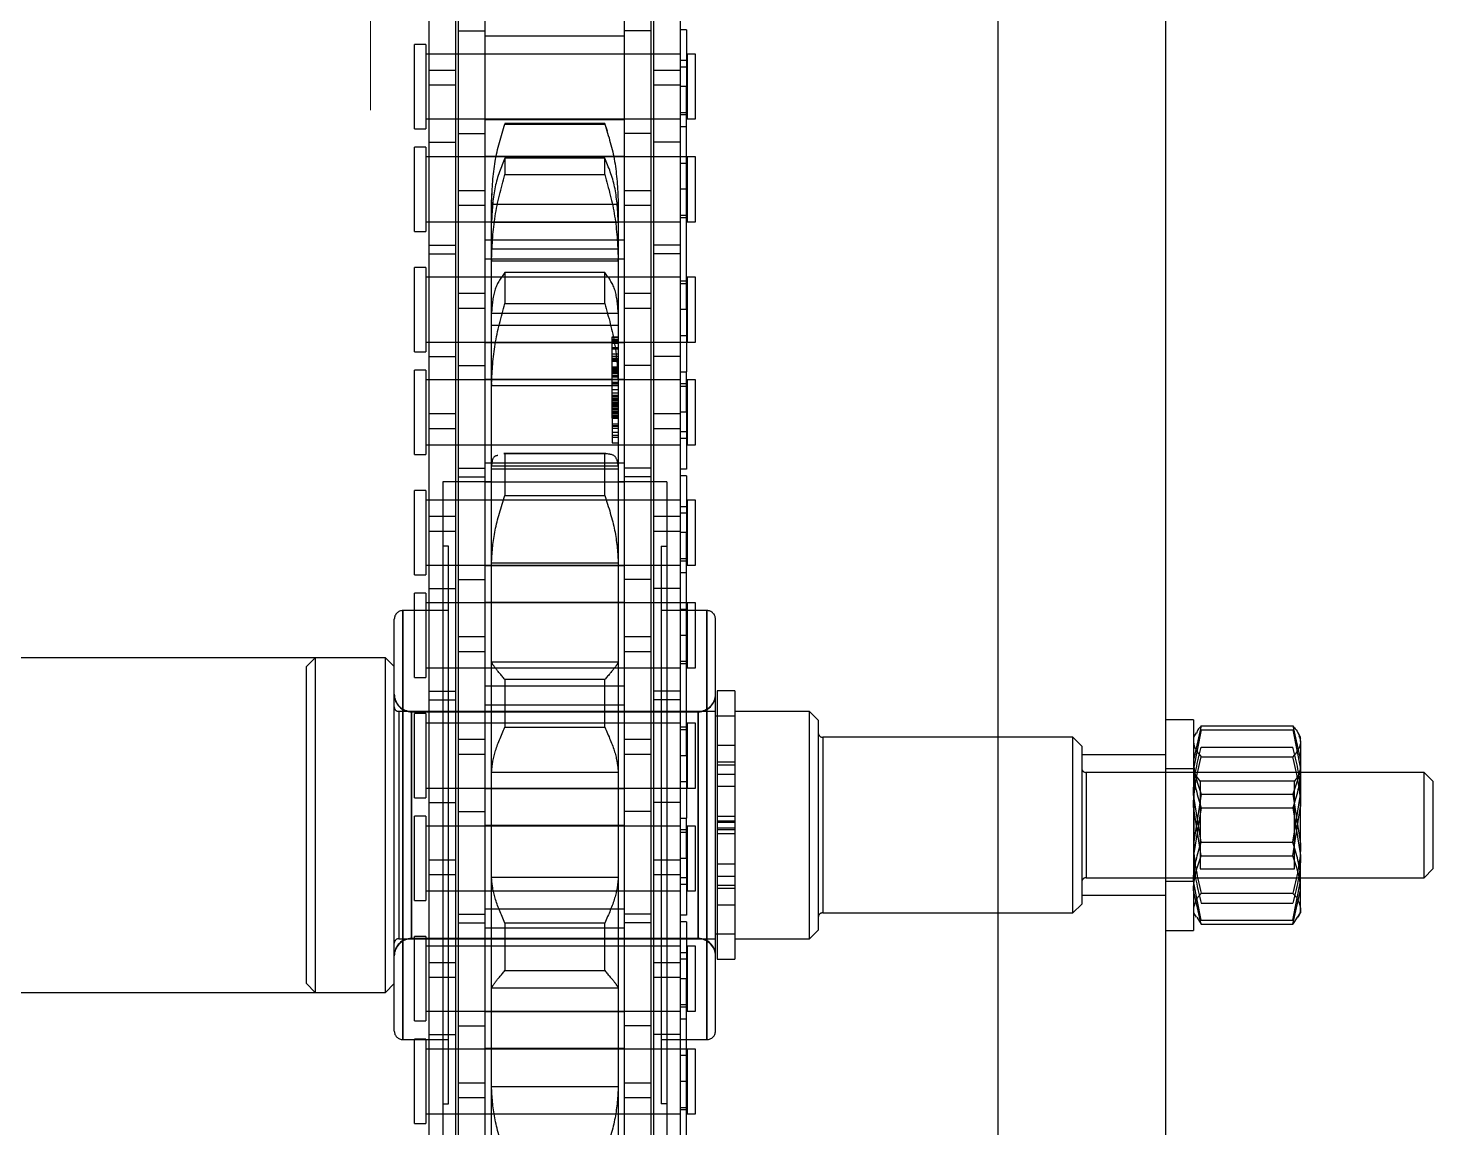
# Model space of a CAD drawing. Header units: metres. Extents: x 0 to 63075, y 0 to 44550.
# Drawn here: x 14182.1 to 14262.1, y 27414.8 to 27477.4 of the extents above; entities that cross this region are included whole.
import ezdxf

# ---------------------------------------------------------------- set-up
doc = ezdxf.new("R2010")
doc.units = ezdxf.units.M
doc.header["$LTSCALE"] = 75
for name, pattern in [('CENTER2', [28.575, 19.05, -3.175, 3.175, -3.175]), ('CENTERX2', [101.6, 63.5, -12.7, 12.7, -12.7]), ('HIDDEN2', [4.7625, 3.175, -1.5875])]:
    doc.linetypes.add(name, pattern=pattern)
for name, color, linetype in [('SC1', 7, 'CENTER2'), ('SDM', 7, 'Continuous'), ('SL4', 4, 'Continuous'), ('ST1', 7, 'HIDDEN2')]:
    doc.layers.add(name, color=color, linetype=linetype)

# ---------------------------------------------------------------- blocks, each defined once
blk = doc.blocks.new('A$Ca53c419a')
at = {"layer": 'SL4'}
for p, q in [((2339.738, 215.76), (3664.713, 215.76)), ((3664.713, 206.235), (2339.738, 206.235)), ((2996.225, 206.235), (2996.225, 204.635)), ((3008.225, 204.635), (3008.225, 206.235)), ((3007.939, 204.635), (2996.225, 204.635)), ((2996.583, 204.188), (2998.523, 204.635)), ((2996.986, 204.447), (2996.583, 204.188)), ((2996.583, 204.188), (2996.583, 198.982)), ((2997.225, 204.635), (2996.975, 204.49)), ((3000.464, 204.188), (3003.285, 204.635)), ((3000.464, 204.188), (3000.464, 198.982)), ((3006.106, 204.188), (3006.106, 198.982)), ((3007.475, 204.49), (3007.225, 204.635)), ((3007.867, 204.188), (3007.867, 198.982)), ((3008.225, 204.635), (3007.939, 204.635)), ((2996.583, 198.982), (2998.523, 198.535)), ((2996.986, 198.723), (2996.583, 198.982)), ((2996.975, 198.68), (2997.225, 198.535)), ((2997.225, 198.535), (2998.523, 198.535)), ((2998.523, 198.535), (3003.285, 198.535)), ((2999.225, 198.535), (2999.225, 191.5)), ((3000.464, 198.982), (3003.285, 198.535)), ((3006.987, 198.535), (3003.285, 198.535)), ((3005.225, 191.5), (3005.225, 198.535)), ((3006.987, 198.535), (3007.225, 198.535)), ((3007.225, 198.535), (3007.475, 198.68)), ((2999.225, 191.5), (2999.725, 191)), ((2999.225, 191.5), (3005.225, 191.5)), ((3004.725, 191), (3005.225, 191.5)), ((3004.725, 191), (2999.725, 191))]:
    blk.add_line(p, q, dxfattribs=at)
for points, knots in [([(2998.523, 204.635), (2998.569, 204.635), (2999.224, 204.628), (2999.867, 204.4), (3000.464, 204.188)], [0, 0, 0, 0, 0.070201, 1, 1, 1, 1]), ([(3003.285, 204.635), (3003.352, 204.635), (3004.304, 204.628), (3005.238, 204.4), (3006.106, 204.188)], [0, 0, 0, 0, 0.070201, 1, 1, 1, 1]), ([(3006.987, 204.635), (3006.907, 204.628), (3006.608, 204.604), (3006.318, 204.364), (3006.106, 204.188)], [0, 0, 0, 0, 0.268634, 1, 1, 1, 1]), ([(3007.867, 204.188), (3007.794, 204.261), (3007.662, 204.39), (3007.526, 204.43), (3007.466, 204.448)], [0, 0, 0, 0, 0.560905, 1, 1, 1, 1]), ([(2998.523, 198.535), (2998.569, 198.535), (2999.224, 198.542), (2999.867, 198.77), (3000.464, 198.982)], [0, 0, 0, 0, 0.070201, 1, 1, 1, 1]), ([(3003.285, 198.535), (3003.352, 198.535), (3004.304, 198.542), (3005.238, 198.77), (3006.106, 198.982)], [0, 0, 0, 0, 0.0702006, 1, 1, 1, 1]), ([(3006.987, 198.535), (3006.907, 198.542), (3006.608, 198.566), (3006.318, 198.806), (3006.106, 198.982)], [0, 0, 0, 0, 0.268634, 1, 1, 1, 1]), ([(3007.867, 198.982), (3007.793, 198.914), (3007.506, 198.652), (3007.208, 198.585), (3006.987, 198.535)], [0, 0, 0, 0, 0.257551, 1, 1, 1, 1])]:
    blk.add_open_spline(points, degree=3, knots=knots, dxfattribs=at)
at = {"layer": 'ST1'}
for p, q in [((2992.7, 281.235), (2992.7, 254.645)), ((3011.75, 254.645), (3011.75, 281.235)), ((2993.2, 255.145), (2992.7, 254.645)), ((3011.75, 254.645), (2992.7, 254.645)), ((2992.7, 254.645), (2992.7, 250.645)), ((2993.2, 255.145), (3011.25, 255.145)), ((3011.75, 254.645), (3011.25, 255.145)), ((3011.75, 250.645), (3011.75, 254.645)), ((2992.7, 250.645), (3011.75, 250.645)), ((2992.7, 250.645), (2993.2, 250.145)), ((3011.25, 250.145), (3011.75, 250.645)), ((2990.01, 249.656), (3014.44, 249.656)), ((2990.01, 249.656), (2990.01, 247.056)), ((3014.44, 249.656), (2990.01, 249.656)), ((2990.499, 250.145), (3013.951, 250.145)), ((3008.7, 249.895), (2995.75, 249.895)), ((3008.7, 249.895), (2995.75, 249.895)), ((2995.75, 249.895), (2995.75, 231.855)), ((3008.7, 231.855), (3008.7, 249.895)), ((3014.44, 247.056), (3014.44, 249.656)), ((2985.229, 249), (2990.026, 249)), ((2985.229, 249), (2985.229, 248.342)), ((2990.026, 248.342), (2990.026, 249)), ((2991.077, 249), (2995.874, 249)), ((2991.077, 249), (2991.077, 248.342)), ((2995.75, 249.168), (2995.75, 232.832)), ((3008.675, 249.168), (2995.775, 249.168)), ((2995.775, 232.832), (2995.775, 249.168)), ((2995.775, 249.168), (3008.675, 249.168)), ((2995.874, 248.342), (2995.874, 249)), ((2997.929, 249), (3002.726, 249)), ((2997.929, 249), (2997.929, 248.342)), ((3002.726, 248.342), (3002.726, 249)), ((3003.777, 249), (3008.574, 249)), ((3003.777, 249), (3003.777, 248.342)), ((3008.574, 248.342), (3008.574, 249)), ((3008.675, 249.168), (3008.675, 232.832)), ((3008.7, 232.832), (3008.7, 249.168)), ((3010.629, 249), (3015.426, 249)), ((3010.629, 249), (3010.629, 248.342)), ((3015.426, 248.342), (3015.426, 249)), ((3016.477, 249), (3021.274, 249)), ((3016.477, 249), (3016.477, 248.342)), ((3021.274, 248.342), (3021.274, 249)), ((3023.329, 249), (3028.126, 249)), ((3023.329, 249), (3023.329, 248.342)), ((3028.126, 248.342), (3028.126, 249)), ((3029.177, 249), (3033.974, 249)), ((3029.177, 249), (3029.177, 248.342)), ((3033.974, 248.342), (3033.974, 249)), ((3036.029, 249), (3040.826, 249)), ((3036.029, 249), (3036.029, 248.342)), ((3040.826, 248.342), (3040.826, 249)), ((3041.877, 249), (3046.674, 249)), ((3041.877, 249), (3041.877, 248.342)), ((3046.674, 248.342), (3046.674, 249)), ((2983.951, 248.157), (2990.301, 248.157)), ((2990.026, 248.342), (2985.229, 248.342)), ((2985.782, 248.342), (2985.782, 233.843)), ((2985.782, 248.157), (2985.782, 246.637)), ((2989.472, 233.843), (2989.472, 248.342)), ((2989.472, 246.637), (2989.472, 248.157)), ((2990.301, 248.157), (2990.301, 246.637)), ((2990.301, 248.157), (2999.396, 248.157)), ((2995.874, 248.342), (2991.077, 248.342)), ((2991.631, 248.342), (2991.631, 233.843)), ((2991.631, 248.157), (2991.631, 246.637)), ((2993.547, 246.637), (2993.547, 248.157)), ((2994.407, 248.157), (2994.407, 246.637)), ((2995.321, 233.843), (2995.321, 248.342)), ((2995.321, 246.637), (2995.321, 248.157)), ((3002.726, 248.342), (2997.929, 248.342)), ((2998.482, 248.342), (2998.482, 233.843)), ((2998.482, 248.157), (2998.482, 246.637)), ((2999.396, 248.157), (3000.255, 248.157)), ((2999.396, 246.637), (2999.396, 248.157)), ((3000.255, 248.157), (3009.35, 248.157)), ((3000.255, 248.157), (3000.255, 246.637)), ((3002.172, 233.843), (3002.172, 248.342)), ((3002.172, 246.637), (3002.172, 248.157)), ((3003.502, 248.157), (3003.502, 246.637)), ((3008.574, 248.342), (3003.777, 248.342)), ((3004.33, 248.342), (3004.33, 233.843)), ((3004.33, 248.157), (3004.33, 246.637)), ((3008.02, 233.843), (3008.02, 248.342)), ((3008.02, 246.637), (3008.02, 248.157)), ((3009.35, 248.157), (3009.35, 246.637)), ((3009.35, 248.157), (3015.7, 248.157)), ((3009.852, 248.157), (3009.852, 246.637)), ((3015.426, 248.342), (3010.629, 248.342)), ((3011.182, 248.342), (3011.182, 233.843)), ((3011.182, 248.157), (3011.182, 246.637)), ((3014.872, 233.843), (3014.872, 248.342)), ((3014.872, 246.637), (3014.872, 248.157)), ((3015.7, 248.157), (3015.7, 246.637)), ((3015.7, 248.157), (3024.795, 248.157)), ((3021.274, 248.342), (3016.477, 248.342)), ((3017.03, 248.342), (3017.03, 233.843)), ((3017.03, 248.157), (3017.03, 246.637)), ((3018.947, 246.637), (3018.947, 248.157)), ((3019.807, 248.157), (3019.807, 246.637)), ((3020.72, 233.843), (3020.72, 248.342)), ((3020.72, 246.637), (3020.72, 248.157)), ((3028.126, 248.342), (3023.329, 248.342)), ((3023.882, 248.342), (3023.882, 233.843)), ((3023.882, 248.157), (3023.882, 246.637)), ((3024.795, 248.157), (3025.655, 248.157)), ((3024.795, 246.637), (3024.795, 248.157)), ((3025.655, 248.157), (3034.75, 248.157)), ((3025.655, 248.157), (3025.655, 246.637)), ((3027.572, 233.843), (3027.572, 248.342)), ((3027.572, 246.637), (3027.572, 248.157)), ((3028.902, 248.157), (3028.902, 246.637)), ((3033.974, 248.342), (3029.177, 248.342)), ((3029.73, 248.342), (3029.73, 233.843)), ((3029.73, 248.157), (3029.73, 246.637)), ((3033.42, 233.843), (3033.42, 248.342)), ((3033.42, 246.637), (3033.42, 248.157)), ((3034.75, 248.157), (3034.75, 246.637)), ((3034.75, 248.157), (3041.1, 248.157)), ((3035.252, 248.157), (3035.252, 246.637)), ((3040.826, 248.342), (3036.029, 248.342)), ((3036.582, 248.342), (3036.582, 233.843)), ((3036.582, 248.157), (3036.582, 246.637)), ((3040.272, 233.843), (3040.272, 248.342)), ((3040.272, 246.637), (3040.272, 248.157)), ((3041.1, 248.157), (3041.1, 246.637)), ((3041.1, 248.157), (3050.195, 248.157)), ((3046.674, 248.342), (3041.877, 248.342)), ((3042.43, 248.342), (3042.43, 233.843)), ((3042.43, 248.157), (3042.43, 246.637)), ((3044.347, 246.637), (3044.347, 248.157)), ((3045.207, 248.157), (3045.207, 246.637)), ((3046.12, 233.843), (3046.12, 248.342)), ((3046.12, 246.637), (3046.12, 248.157)), ((3021.769, 247.375), (2982.681, 247.375)), ((2986.346, 247.375), (2986.346, 247.056)), ((3018.105, 247.056), (3018.105, 247.375)), ((3021.769, 244.605), (3021.769, 247.375)), ((2977.601, 246.485), (2986.696, 246.485)), ((2983.951, 246.637), (2990.301, 246.637)), ((2985.782, 246.485), (2985.782, 244.965)), ((2986.346, 247.056), (3018.105, 247.056)), ((2986.696, 246.485), (2987.556, 246.485)), ((2986.696, 244.965), (2986.696, 246.485)), ((2987.556, 246.485), (2996.651, 246.485)), ((2987.556, 246.485), (2987.556, 244.965)), ((2989.472, 244.965), (2989.472, 246.485)), ((2990.301, 246.637), (2999.396, 246.637)), ((2990.802, 246.485), (2990.802, 244.965)), ((2991.631, 246.485), (2991.631, 244.965)), ((2995.321, 244.965), (2995.321, 246.485)), ((2996.651, 246.485), (2996.651, 244.965)), ((2996.651, 246.485), (3003.001, 246.485)), ((2997.152, 246.485), (2997.152, 244.965)), ((2998.482, 246.485), (2998.482, 244.965)), ((2999.396, 246.637), (3000.255, 246.637)), ((3000.255, 246.637), (3009.35, 246.637)), ((3002.172, 244.965), (3002.172, 246.485)), ((3003.001, 246.485), (3003.001, 244.965)), ((3003.001, 246.485), (3012.096, 246.485)), ((3004.33, 246.485), (3004.33, 244.965)), ((3006.247, 244.965), (3006.247, 246.485)), ((3007.107, 246.485), (3007.107, 244.965)), ((3008.02, 244.965), (3008.02, 246.485)), ((3009.35, 246.637), (3015.7, 246.637)), ((3011.182, 246.485), (3011.182, 244.965)), ((3012.096, 246.485), (3012.955, 246.485)), ((3012.096, 244.965), (3012.096, 246.485)), ((3012.955, 246.485), (3022.05, 246.485)), ((3012.955, 246.485), (3012.955, 244.965)), ((3014.872, 244.965), (3014.872, 246.485)), ((3015.7, 246.637), (3024.795, 246.637)), ((3016.202, 246.485), (3016.202, 244.965)), ((3017.03, 246.485), (3017.03, 244.965)), ((3020.72, 244.965), (3020.72, 246.485)), ((3022.05, 246.485), (3022.05, 244.965)), ((3022.05, 246.485), (3028.4, 246.485)), ((3022.552, 246.485), (3022.552, 244.965)), ((3023.882, 246.485), (3023.882, 244.965)), ((3024.795, 246.637), (3025.655, 246.637)), ((3025.655, 246.637), (3034.75, 246.637)), ((3027.572, 244.965), (3027.572, 246.485)), ((3028.4, 246.485), (3028.4, 244.965)), ((3028.4, 246.485), (3037.495, 246.485)), ((3029.73, 246.485), (3029.73, 244.965)), ((3031.647, 244.965), (3031.647, 246.485)), ((3032.507, 246.485), (3032.507, 244.965)), ((3033.42, 244.965), (3033.42, 246.485)), ((3034.75, 246.637), (3041.1, 246.637)), ((3036.582, 246.485), (3036.582, 244.965)), ((3037.495, 246.485), (3038.355, 246.485)), ((3037.495, 244.965), (3037.495, 246.485)), ((3038.355, 246.485), (3047.45, 246.485)), ((3038.355, 246.485), (3038.355, 244.965)), ((3040.272, 244.965), (3040.272, 246.485)), ((3041.1, 246.637), (3050.195, 246.637)), ((3041.602, 246.485), (3041.602, 244.965)), ((3042.43, 246.485), (3042.43, 244.965)), ((3046.12, 244.965), (3046.12, 246.485)), ((3047.45, 246.485), (3047.45, 244.965)), ((3047.45, 246.485), (3053.8, 246.485)), ((2977.601, 244.965), (2986.696, 244.965)), ((2985.782, 244.965), (2985.782, 237.035)), ((2986.696, 244.965), (2987.556, 244.965)), ((2987.556, 244.965), (2996.651, 244.965)), ((2989.472, 237.035), (2989.472, 244.965)), ((2989.516, 244.965), (2989.516, 237.035)), ((2991.587, 237.035), (2991.587, 244.965)), ((2991.631, 244.965), (2991.631, 237.035)), ((2995.321, 237.035), (2995.321, 244.965)), ((2996.367, 244.965), (2996.367, 237.035)), ((2996.651, 244.965), (3003.001, 244.965)), ((2997.436, 237.035), (2997.436, 244.965)), ((2998.482, 244.965), (2998.482, 237.035)), ((3002.172, 237.035), (3002.172, 244.965)), ((3002.216, 244.965), (3002.216, 237.035)), ((3003.001, 244.965), (3012.096, 244.965)), ((3004.287, 237.035), (3004.287, 244.965)), ((3004.33, 244.965), (3004.33, 237.035)), ((3008.02, 237.035), (3008.02, 244.965)), ((3009.067, 244.965), (3009.067, 237.035)), ((3010.136, 237.035), (3010.136, 244.965)), ((3011.182, 244.965), (3011.182, 237.035)), ((3012.096, 244.965), (3012.955, 244.965)), ((3012.955, 244.965), (3022.05, 244.965)), ((3014.872, 237.035), (3014.872, 244.965)), ((3014.915, 244.965), (3014.915, 237.035)), ((3016.987, 237.035), (3016.987, 244.965)), ((3017.03, 244.965), (3017.03, 237.035)), ((3020.72, 237.035), (3020.72, 244.965)), ((3021.767, 244.965), (3021.767, 237.035)), ((3022.05, 244.965), (3028.4, 244.965)), ((3022.835, 237.035), (3022.835, 244.965)), ((3023.882, 244.965), (3023.882, 237.035)), ((3027.572, 237.035), (3027.572, 244.965)), ((3027.615, 244.965), (3027.615, 237.035)), ((3028.4, 244.965), (3037.495, 244.965)), ((3029.687, 237.035), (3029.687, 244.965)), ((3029.73, 244.965), (3029.73, 237.035)), ((3033.42, 237.035), (3033.42, 244.965)), ((3034.467, 244.965), (3034.467, 237.035)), ((3035.535, 237.035), (3035.535, 244.965)), ((3036.582, 244.965), (3036.582, 237.035)), ((3037.495, 244.965), (3038.355, 244.965)), ((3038.355, 244.965), (3047.45, 244.965)), ((3040.272, 237.035), (3040.272, 244.965)), ((3040.315, 244.965), (3040.315, 237.035)), ((3042.387, 237.035), (3042.387, 244.965)), ((3042.43, 244.965), (3042.43, 237.035)), ((3046.12, 237.035), (3046.12, 244.965)), ((3047.167, 244.965), (3047.167, 237.035)), ((3047.45, 244.965), (3053.8, 244.965)), ((2981.751, 244.605), (2987.233, 244.605)), ((2987.233, 244.605), (2987.321, 244.605)), ((2987.321, 237.395), (2987.321, 244.605)), ((2987.321, 244.605), (2992.943, 244.605)), ((2992.943, 237.395), (2992.943, 244.605)), ((2992.943, 244.605), (2992.949, 244.605)), ((2992.949, 244.605), (2999.183, 244.605)), ((2999.183, 244.605), (2999.233, 244.605)), ((2999.233, 237.395), (2999.233, 244.605)), ((2999.233, 244.605), (3005.217, 244.605)), ((3005.217, 237.395), (3005.217, 244.605)), ((3005.217, 244.605), (3005.267, 244.605)), ((3005.267, 244.605), (3011.501, 244.605)), ((3011.501, 244.605), (3011.507, 244.605)), ((3011.507, 237.395), (3011.507, 244.605)), ((3011.507, 244.605), (3017.129, 244.605)), ((3017.129, 237.395), (3017.129, 244.605)), ((3017.129, 244.605), (3017.217, 244.605)), ((3017.217, 244.605), (3022.699, 244.605)), ((3022.511, 244.605), (3022.511, 237.395)), ((3022.661, 237.395), (3022.661, 244.605)), ((3022.699, 244.605), (3027.244, 244.605)), ((3027.244, 237.395), (3027.244, 244.605)), ((3027.244, 244.605), (3027.36, 244.605)), ((3027.36, 244.605), (3027.244, 244.605)), ((3027.36, 244.605), (3031.428, 244.605)), ((3030.681, 244.605), (3030.681, 237.395)), ((3031.35, 237.395), (3031.35, 244.605)), ((3031.428, 244.605), (3034.342, 244.605)), ((3034.342, 237.395), (3034.342, 244.605)), ((3034.342, 244.605), (3034.47, 244.605)), ((3034.47, 244.605), (3034.342, 244.605)), ((3034.47, 244.605), (3036.635, 244.605)), ((3035.028, 244.605), (3035.028, 237.395)), ((3036.526, 237.395), (3036.526, 244.605)), ((3036.635, 244.605), (3037.565, 244.605)), ((3037.565, 237.395), (3037.565, 244.605)), ((3037.565, 244.605), (3037.692, 244.605)), ((3037.692, 244.605), (3037.565, 244.605)), ((3037.692, 244.605), (3037.832, 244.605)), ((3038.329, 244.595), (3037.832, 244.605)), ((2996.644, 243.843), (2993.943, 243.843)), ((2993.943, 243.843), (2993.943, 238.157)), ((2996.644, 238.157), (2996.644, 243.843)), ((3007.806, 243.843), (3007.806, 238.157)), ((3010.507, 243.843), (3007.806, 243.843)), ((3010.507, 238.157), (3010.507, 243.843)), ((3020.995, 243.843), (3020.995, 238.157)), ((3023.371, 243.843), (3020.995, 243.843)), ((3023.371, 243.843), (3023.356, 243.901)), ((3023.371, 238.157), (3023.371, 243.843)), ((3023.373, 238.099), (3023.373, 243.901)), ((3031.921, 243.843), (3031.921, 238.157)), ((3033.684, 243.843), (3031.921, 243.843)), ((3033.684, 238.157), (3033.684, 243.843)), ((3039.265, 243.843), (3039.265, 238.157)), ((3040.203, 243.843), (3039.265, 243.843)), ((3040.203, 238.157), (3040.203, 243.843)), ((3042.141, 243.843), (3042.141, 238.157)), ((3042.165, 243.843), (3042.141, 243.843)), ((3042.165, 238.157), (3042.165, 243.843)), ((2993.943, 238.157), (2996.644, 238.157)), ((3007.806, 238.157), (3010.507, 238.157)), ((3020.995, 238.157), (3023.371, 238.157)), ((3024.826, 237.73), (3023.986, 237.73)), ((3023.986, 237.73), (3023.986, 237.395)), ((3024.321, 237.73), (3024.321, 237.395)), ((3024.424, 237.73), (3024.424, 237.395)), ((3024.594, 237.73), (3024.594, 237.395)), ((3024.978, 237.73), (3024.826, 237.73)), ((3024.826, 237.73), (3024.826, 237.395)), ((3024.929, 237.73), (3024.929, 237.395)), ((3025.393, 237.73), (3024.978, 237.73)), ((3024.978, 237.73), (3024.978, 237.395)), ((3025.07, 237.73), (3025.07, 237.395)), ((3025.393, 237.73), (3027.822, 237.73)), ((3025.393, 237.73), (3025.393, 237.395)), ((3025.452, 237.73), (3025.452, 237.395)), ((3025.452, 237.73), (3025.452, 237.395)), ((3025.503, 237.73), (3025.503, 237.395)), ((3025.516, 237.73), (3025.516, 237.395)), ((3025.517, 237.73), (3025.517, 237.395)), ((3025.574, 237.73), (3025.574, 237.395)), ((3025.651, 237.73), (3025.651, 237.395)), ((3025.659, 237.73), (3025.659, 237.395)), ((3025.69, 237.73), (3025.69, 237.395)), ((3025.764, 237.73), (3025.764, 237.395)), ((3025.767, 237.73), (3025.767, 237.395)), ((3025.775, 237.73), (3025.775, 237.395)), ((3025.788, 237.73), (3025.788, 237.395)), ((3025.881, 237.73), (3025.881, 237.395)), ((3025.901, 237.73), (3025.901, 237.395)), ((3025.909, 237.73), (3025.909, 237.395)), ((3025.977, 237.73), (3025.977, 237.395)), ((3026.07, 237.73), (3026.07, 237.395)), ((3026.154, 237.73), (3026.154, 237.395)), ((3026.234, 237.73), (3026.234, 237.395)), ((3026.283, 237.73), (3026.283, 237.395)), ((3026.386, 237.73), (3026.386, 237.395)), ((3026.419, 237.73), (3026.419, 237.395)), ((3026.421, 237.73), (3026.421, 237.395)), ((3026.454, 237.73), (3026.454, 237.395)), ((3026.493, 237.73), (3026.493, 237.395)), ((3026.527, 237.73), (3026.527, 237.395)), ((3026.531, 237.73), (3026.531, 237.395)), ((3026.556, 237.73), (3026.556, 237.395)), ((3026.56, 237.73), (3026.56, 237.395)), ((3026.648, 237.73), (3026.648, 237.395)), ((3026.662, 237.73), (3026.662, 237.395)), ((3026.678, 237.73), (3026.678, 237.395)), ((3026.697, 237.73), (3026.697, 237.395)), ((3026.705, 237.73), (3026.705, 237.395)), ((3026.839, 237.73), (3026.839, 237.395)), ((3026.998, 237.395), (3026.998, 237.73)), ((3027.333, 237.395), (3027.333, 237.73)), ((3027.381, 237.73), (3027.381, 237.395)), ((3027.442, 237.73), (3027.442, 237.395)), ((3027.742, 237.73), (3027.742, 237.395)), ((3027.783, 237.73), (3027.783, 237.395)), ((3027.804, 237.73), (3027.804, 237.395)), ((3027.822, 237.73), (3028.212, 237.73)), ((3027.822, 237.73), (3027.822, 237.395)), ((3027.932, 237.73), (3027.932, 237.395)), ((3027.978, 237.73), (3027.978, 237.395)), ((3028.058, 237.73), (3028.058, 237.395)), ((3028.112, 237.73), (3028.112, 237.395)), ((3028.167, 237.73), (3028.167, 237.395)), ((3028.184, 237.73), (3028.184, 237.395)), ((3028.205, 237.73), (3028.205, 237.395)), ((3028.212, 237.73), (3028.212, 237.395)), ((3028.212, 237.73), (3029.06, 237.73)), ((3028.285, 237.73), (3028.285, 237.395)), ((3028.308, 237.73), (3028.308, 237.395)), ((3028.643, 237.73), (3028.643, 237.395)), ((3028.67, 237.73), (3028.67, 237.395)), ((3028.716, 237.73), (3028.716, 237.395)), ((3028.754, 237.73), (3028.754, 237.395)), ((3028.802, 237.73), (3028.802, 237.395)), ((3028.923, 237.73), (3028.923, 237.395)), ((3029.06, 237.73), (3029.06, 237.395)), ((3029.06, 237.73), (3029.342, 237.73)), ((3029.342, 237.73), (3029.342, 237.395)), ((3029.342, 237.73), (3029.426, 237.73)), ((3029.426, 237.73), (3029.426, 237.395)), ((3029.426, 237.73), (3029.751, 237.73)), ((3029.66, 237.73), (3029.66, 237.395)), ((3029.751, 237.73), (3029.751, 237.395)), ((3029.751, 237.73), (3029.787, 237.73)), ((3029.787, 237.73), (3029.787, 237.395)), ((3029.787, 237.73), (3029.994, 237.73)), ((3029.829, 237.73), (3029.829, 237.395)), ((3029.867, 237.73), (3029.867, 237.395)), ((3029.984, 237.73), (3029.984, 237.395)), ((3029.994, 237.73), (3029.994, 237.395)), ((3029.994, 237.73), (3030.029, 237.73)), ((3030.014, 237.73), (3030.014, 237.395)), ((3030.029, 237.73), (3030.029, 237.395)), ((3031.921, 238.157), (3033.684, 238.157)), ((3039.265, 238.157), (3040.203, 238.157)), ((3041.739, 238.011), (3042.165, 238.157)), ((3042.141, 238.157), (3042.165, 238.157)), ((2977.601, 237.035), (2986.696, 237.035)), ((2987.233, 237.395), (2981.751, 237.395)), ((2985.782, 237.035), (2985.782, 235.515)), ((2986.696, 237.035), (2987.556, 237.035)), ((2986.696, 235.515), (2986.696, 237.035)), ((2987.321, 237.395), (2987.233, 237.395)), ((2992.943, 237.395), (2987.321, 237.395)), ((2987.556, 237.035), (2996.651, 237.035)), ((2987.556, 237.035), (2987.556, 235.515)), ((2989.472, 235.515), (2989.472, 237.035)), ((2990.802, 235.515), (2990.802, 237.035)), ((2991.631, 237.035), (2991.631, 235.515)), ((2992.949, 237.395), (2992.943, 237.395)), ((2999.183, 237.395), (2992.949, 237.395)), ((2995.321, 235.515), (2995.321, 237.035)), ((2996.651, 235.515), (2996.651, 237.035)), ((2996.651, 237.035), (3003.001, 237.035)), ((2997.152, 235.515), (2997.152, 237.035)), ((2998.482, 237.035), (2998.482, 235.515)), ((2999.233, 237.395), (2999.183, 237.395)), ((3005.217, 237.395), (2999.233, 237.395)), ((3002.172, 235.515), (3002.172, 237.035)), ((3003.001, 235.515), (3003.001, 237.035)), ((3003.001, 237.035), (3012.096, 237.035)), ((3004.33, 237.035), (3004.33, 235.515)), ((3005.267, 237.395), (3005.217, 237.395)), ((3011.501, 237.395), (3005.267, 237.395)), ((3006.247, 235.515), (3006.247, 237.035)), ((3007.107, 237.035), (3007.107, 235.515)), ((3008.02, 235.515), (3008.02, 237.035)), ((3011.182, 237.035), (3011.182, 235.515)), ((3011.507, 237.395), (3011.501, 237.395)), ((3017.129, 237.395), (3011.507, 237.395)), ((3012.096, 237.035), (3012.955, 237.035)), ((3012.096, 235.515), (3012.096, 237.035)), ((3012.955, 237.035), (3022.05, 237.035)), ((3012.955, 237.035), (3012.955, 235.515)), ((3014.872, 235.515), (3014.872, 237.035)), ((3016.202, 235.515), (3016.202, 237.035)), ((3017.03, 237.035), (3017.03, 235.515)), ((3017.217, 237.395), (3017.129, 237.395)), ((3022.699, 237.395), (3017.217, 237.395)), ((3020.72, 235.515), (3020.72, 237.035)), ((3021.769, 234.625), (3021.769, 237.395)), ((3022.05, 235.515), (3022.05, 237.035)), ((3022.05, 237.035), (3028.4, 237.035)), ((3022.552, 235.515), (3022.552, 237.035)), ((3027.244, 237.395), (3022.699, 237.395)), ((3023.882, 237.035), (3023.882, 235.515)), ((3027.36, 237.395), (3027.244, 237.395)), ((3031.428, 237.395), (3027.36, 237.395)), ((3027.572, 235.515), (3027.572, 237.035)), ((3028.4, 235.515), (3028.4, 237.035)), ((3028.4, 237.035), (3037.495, 237.035)), ((3029.73, 237.035), (3029.73, 235.515)), ((3034.342, 237.395), (3031.428, 237.395)), ((3031.647, 235.515), (3031.647, 237.035)), ((3032.507, 237.035), (3032.507, 235.515)), ((3033.42, 235.515), (3033.42, 237.035)), ((3034.47, 237.395), (3034.342, 237.395)), ((3034.342, 237.395), (3034.47, 237.395)), ((3036.635, 237.395), (3034.47, 237.395)), ((3036.582, 237.035), (3036.582, 235.515)), ((3037.565, 237.395), (3036.635, 237.395)), ((3037.495, 237.035), (3038.355, 237.035)), ((3037.495, 235.515), (3037.495, 237.035)), ((3037.692, 237.395), (3037.565, 237.395)), ((3037.565, 237.395), (3037.692, 237.395)), ((3037.832, 237.395), (3037.692, 237.395)), ((3038.355, 237.035), (3047.45, 237.035)), ((3038.355, 237.035), (3038.355, 235.515)), ((3040.272, 235.515), (3040.272, 237.035)), ((3041.602, 235.515), (3041.602, 237.035)), ((3042.43, 237.035), (3042.43, 235.515)), ((3046.12, 235.515), (3046.12, 237.035)), ((3047.45, 235.515), (3047.45, 237.035)), ((3047.45, 237.035), (3053.8, 237.035)), ((2977.601, 235.515), (2986.696, 235.515)), ((2983.951, 235.363), (2990.301, 235.363)), ((2985.782, 235.363), (2985.782, 233.843)), ((2986.696, 235.515), (2987.556, 235.515)), ((2987.556, 235.515), (2996.651, 235.515)), ((2989.472, 233.511), (2989.472, 235.363)), ((2990.301, 233.843), (2990.301, 235.363)), ((2990.301, 235.363), (2999.396, 235.363)), ((2991.631, 235.363), (2991.631, 233.843)), ((2993.547, 233.843), (2993.547, 235.363)), ((2994.407, 235.363), (2994.407, 233.843)), ((2995.321, 233.843), (2995.321, 235.363)), ((2996.651, 235.515), (3003.001, 235.515)), ((2998.482, 235.363), (2998.482, 233.843)), ((2999.396, 235.363), (3000.255, 235.363)), ((2999.396, 233.843), (2999.396, 235.363)), ((3000.255, 235.363), (3009.35, 235.363)), ((3000.255, 235.363), (3000.255, 233.843)), ((3002.172, 233.843), (3002.172, 235.363)), ((3003.001, 235.515), (3012.096, 235.515)), ((3003.502, 233.843), (3003.502, 235.363)), ((3004.33, 235.363), (3004.33, 233.511)), ((3008.02, 233.843), (3008.02, 235.363)), ((3009.35, 233.843), (3009.35, 235.363)), ((3009.35, 235.363), (3015.7, 235.363)), ((3009.852, 233.843), (3009.852, 235.363)), ((3011.182, 235.363), (3011.182, 233.843)), ((3012.096, 235.515), (3012.955, 235.515)), ((3012.955, 235.515), (3022.05, 235.515)), ((3014.872, 233.511), (3014.872, 235.363)), ((3015.7, 233.843), (3015.7, 235.363)), ((3015.7, 235.363), (3024.795, 235.363)), ((3017.03, 235.363), (3017.03, 233.843)), ((3018.947, 233.843), (3018.947, 235.363)), ((3019.807, 235.363), (3019.807, 233.843)), ((3020.72, 233.843), (3020.72, 235.363)), ((3022.05, 235.515), (3028.4, 235.515)), ((3023.882, 235.363), (3023.882, 233.843)), ((3024.795, 235.363), (3025.655, 235.363)), ((3024.795, 233.843), (3024.795, 235.363)), ((3025.655, 235.363), (3034.75, 235.363)), ((3025.655, 235.363), (3025.655, 233.843)), ((3027.572, 233.843), (3027.572, 235.363)), ((3028.4, 235.515), (3037.495, 235.515)), ((3028.902, 233.843), (3028.902, 235.363)), ((3029.73, 235.363), (3029.73, 233.511)), ((3033.42, 233.843), (3033.42, 235.363)), ((3034.75, 233.843), (3034.75, 235.363)), ((3034.75, 235.363), (3041.1, 235.363)), ((3035.252, 233.843), (3035.252, 235.363)), ((3036.582, 235.363), (3036.582, 233.843)), ((3037.495, 235.515), (3038.355, 235.515)), ((3038.355, 235.515), (3047.45, 235.515)), ((3040.272, 233.511), (3040.272, 235.363)), ((3041.1, 233.843), (3041.1, 235.363)), ((3041.1, 235.363), (3050.195, 235.363)), ((3042.43, 235.363), (3042.43, 233.843)), ((3044.347, 233.843), (3044.347, 235.363)), ((3045.207, 235.363), (3045.207, 233.843)), ((3046.12, 233.843), (3046.12, 235.363)), ((3047.45, 235.515), (3053.8, 235.515)), ((3021.769, 234.625), (2982.681, 234.625)), ((2986.346, 234.625), (2986.346, 234.944)), ((3018.105, 234.944), (2986.346, 234.944)), ((2990.01, 234.944), (2990.01, 232.344)), ((3014.44, 232.344), (3014.44, 234.944)), ((3018.105, 234.944), (3018.105, 234.625)), ((2983.951, 233.843), (2990.301, 233.843)), ((2986.008, 233.511), (2986.008, 233.843)), ((2986.151, 233.843), (2986.151, 233.474)), ((2987.627, 233.511), (2987.627, 233.843)), ((2989.103, 233.474), (2989.103, 233.843)), ((2990.301, 233.843), (2999.396, 233.843)), ((2991.179, 233.511), (2991.179, 233.843)), ((2991.857, 233.511), (2991.857, 233.843)), ((2992, 233.843), (2992, 233.474)), ((2993.476, 233.511), (2993.476, 233.843)), ((2994.583, 233.511), (2994.583, 233.843)), ((2994.952, 233.474), (2994.952, 233.843)), ((2996.706, 233.511), (2996.706, 233.843)), ((2997.097, 233.511), (2997.097, 233.843)), ((2998.851, 233.843), (2998.851, 233.474)), ((2999.22, 233.511), (2999.22, 233.843)), ((2999.396, 233.843), (3000.255, 233.843)), ((3000.255, 233.843), (3009.35, 233.843)), ((3000.327, 233.511), (3000.327, 233.843)), ((3001.803, 233.474), (3001.803, 233.843)), ((3001.946, 233.511), (3001.946, 233.843)), ((3002.623, 233.843), (3002.623, 233.511)), ((3004.699, 233.843), (3004.699, 233.474)), ((3006.175, 233.511), (3006.175, 233.843)), ((3007.651, 233.474), (3007.651, 233.843)), ((3007.795, 233.511), (3007.795, 233.843)), ((3009.35, 233.843), (3015.7, 233.843)), ((3011.408, 233.511), (3011.408, 233.843)), ((3011.551, 233.843), (3011.551, 233.474)), ((3013.027, 233.511), (3013.027, 233.843)), ((3014.503, 233.474), (3014.503, 233.843)), ((3015.7, 233.843), (3024.795, 233.843)), ((3016.579, 233.511), (3016.579, 233.843)), ((3017.256, 233.511), (3017.256, 233.843)), ((3017.399, 233.843), (3017.399, 233.474)), ((3018.875, 233.511), (3018.875, 233.843)), ((3019.982, 233.511), (3019.982, 233.843)), ((3020.351, 233.474), (3020.351, 233.843)), ((3022.106, 233.511), (3022.106, 233.843)), ((3022.497, 233.511), (3022.497, 233.843)), ((3024.251, 233.843), (3024.251, 233.474)), ((3024.62, 233.511), (3024.62, 233.843)), ((3024.795, 233.843), (3025.655, 233.843)), ((3025.655, 233.843), (3034.75, 233.843)), ((3025.727, 233.511), (3025.727, 233.843)), ((3027.203, 233.474), (3027.203, 233.843)), ((3027.346, 233.511), (3027.346, 233.843)), ((3028.023, 233.843), (3028.023, 233.511)), ((3030.099, 233.843), (3030.099, 233.474)), ((3031.575, 233.511), (3031.575, 233.843)), ((3033.051, 233.474), (3033.051, 233.843)), ((3033.194, 233.511), (3033.194, 233.843)), ((3034.75, 233.843), (3041.1, 233.843)), ((3036.808, 233.511), (3036.808, 233.843)), ((3036.951, 233.843), (3036.951, 233.474)), ((3038.427, 233.511), (3038.427, 233.843)), ((3039.903, 233.474), (3039.903, 233.843)), ((3041.1, 233.843), (3050.195, 233.843)), ((3041.979, 233.511), (3041.979, 233.843)), ((3042.656, 233.511), (3042.656, 233.843)), ((3042.799, 233.843), (3042.799, 233.474)), ((3044.275, 233.511), (3044.275, 233.843)), ((3045.382, 233.511), (3045.382, 233.843)), ((3045.751, 233.474), (3045.751, 233.843)), ((3047.506, 233.511), (3047.506, 233.843)), ((2980.776, 233.511), (2993.476, 233.511)), ((2989.472, 233.474), (2985.782, 233.474)), ((2985.782, 233.474), (2985.782, 233)), ((2985.782, 233), (2989.472, 233)), ((2989.472, 233), (2989.472, 233.474)), ((2995.321, 233.474), (2991.631, 233.474)), ((2991.631, 233.474), (2991.631, 233)), ((2991.631, 233), (2995.321, 233)), ((2996.706, 233.511), (2993.476, 233.511)), ((2995.321, 233), (2995.321, 233.474)), ((3008.675, 232.832), (2995.775, 232.832)), ((2995.775, 232.832), (3008.675, 232.832)), ((3000.327, 233.511), (2997.097, 233.511)), ((3002.172, 233.474), (2998.482, 233.474)), ((2998.482, 233.474), (2998.482, 233)), ((2998.482, 233), (3002.172, 233)), ((3000.327, 233.511), (3002.623, 233.511)), ((3002.172, 233), (3002.172, 233.474)), ((3006.175, 233.511), (3002.623, 233.511)), ((3008.02, 233.474), (3004.33, 233.474)), ((3004.33, 233.474), (3004.33, 233)), ((3004.33, 233), (3008.02, 233)), ((3006.175, 233.511), (3018.875, 233.511)), ((3008.02, 233), (3008.02, 233.474)), ((3014.872, 233.474), (3011.182, 233.474)), ((3011.182, 233.474), (3011.182, 233)), ((3011.182, 233), (3014.872, 233)), ((3014.872, 233), (3014.872, 233.474)), ((3020.72, 233.474), (3017.03, 233.474)), ((3017.03, 233.474), (3017.03, 233)), ((3017.03, 233), (3020.72, 233)), ((3022.106, 233.511), (3018.875, 233.511)), ((3020.72, 233), (3020.72, 233.474)), ((3025.727, 233.511), (3022.497, 233.511)), ((3027.572, 233.474), (3023.882, 233.474)), ((3023.882, 233.474), (3023.882, 233)), ((3023.882, 233), (3027.572, 233)), ((3025.727, 233.511), (3028.023, 233.511)), ((3027.572, 233), (3027.572, 233.474)), ((3031.575, 233.511), (3028.023, 233.511)), ((3033.42, 233.474), (3029.73, 233.474)), ((3029.73, 233.474), (3029.73, 233)), ((3029.73, 233), (3033.42, 233)), ((3031.575, 233.511), (3044.275, 233.511)), ((3033.42, 233), (3033.42, 233.474)), ((3040.272, 233.474), (3036.582, 233.474)), ((3036.582, 233.474), (3036.582, 233)), ((3036.582, 233), (3040.272, 233)), ((3040.272, 233), (3040.272, 233.474)), ((3046.12, 233.474), (3042.43, 233.474)), ((3042.43, 233.474), (3042.43, 233)), ((3042.43, 233), (3046.12, 233)), ((3047.506, 233.511), (3044.275, 233.511)), ((3046.12, 233), (3046.12, 233.474)), ((2990.01, 232.344), (3014.44, 232.344)), ((3014.44, 232.344), (2990.01, 232.344)), ((2990.499, 231.855), (3013.951, 231.855)), ((3009.868, 231.755), (2994.582, 231.755)), ((2994.582, 231.755), (2994.582, 230.755)), ((2996.025, 231.855), (2996.025, 230.755)), ((2996.025, 231.755), (2996.025, 230.755)), ((2997.678, 231.755), (2997.678, 230.755)), ((2998.629, 231.755), (2998.629, 230.755)), ((2998.804, 231.755), (2998.804, 230.755)), ((2999.321, 231.755), (2999.321, 230.755)), ((3000.025, 231.755), (3000.025, 230.755)), ((3001.725, 230.755), (3001.725, 231.755)), ((3001.975, 231.755), (3001.975, 230.755)), ((3002.064, 231.755), (3002.064, 230.755)), ((3002.386, 231.755), (3002.386, 230.755)), ((3002.475, 231.755), (3002.475, 230.755)), ((3002.725, 231.755), (3002.725, 230.755)), ((3004.425, 230.755), (3004.425, 231.755)), ((3005.129, 231.755), (3005.129, 230.755)), ((3005.646, 231.755), (3005.646, 230.755)), ((3005.821, 231.755), (3005.821, 230.755)), ((3006.772, 231.755), (3006.772, 230.755)), ((3008.425, 230.755), (3008.425, 231.855)), ((3008.425, 230.755), (3008.425, 231.755)), ((3009.868, 230.755), (3009.868, 231.755)), ((3009.868, 230.755), (2994.582, 230.755)), ((2995.75, 230.755), (2995.75, 226.5)), ((3008.7, 226.5), (3008.7, 230.755)), ((2995.75, 226.5), (3008.7, 226.5)), ((2995.75, 226.5), (2996.25, 226)), ((3008.2, 226), (3008.7, 226.5)), ((3008.2, 226), (2996.25, 226)), ((2997.225, 225.75), (2997.225, 211.5)), ((3007.225, 225.75), (2997.272, 225.75)), ((3007.225, 225.75), (2997.272, 225.75)), ((3007.225, 211.5), (3007.225, 225.75)), ((2339.738, 215.76), (3664.713, 215.76)), ((2997.225, 211.5), (3007.225, 211.5)), ((2997.225, 211.5), (2997.725, 211)), ((3006.725, 211), (3007.225, 211.5)), ((3664.713, 210.998), (2339.738, 210.998)), ((3006.725, 211), (2997.725, 211)), ((2998.225, 210.998), (2998.225, 206.235)), ((3005.225, 210.75), (2999.225, 210.75)), ((3005.225, 210.75), (2999.225, 210.75)), ((2999.225, 210.75), (2999.225, 198.535)), ((3005.225, 198.535), (3005.225, 210.75)), ((3006.225, 206.235), (3006.225, 210.998)), ((2999.025, 206.235), (2999.025, 204.635)), ((3005.425, 204.635), (3005.425, 206.235)), ((2996.81, 204.188), (2999.031, 204.635)), ((2996.81, 204.188), (2996.81, 198.982)), ((2997.783, 204.188), (2997.783, 198.982)), ((2998.344, 204.188), (2998.344, 198.982)), ((2999.225, 204.635), (2999.225, 204.61)), ((3005.225, 204.61), (2999.225, 204.61)), ((3004.725, 204.259), (2999.725, 204.259)), ((2999.725, 204.259), (2999.725, 198.885)), ((3003.198, 204.188), (3000.49, 204.635)), ((3003.986, 204.188), (3001.165, 204.635)), ((3001.252, 204.188), (3003.96, 204.635)), ((3001.252, 204.188), (3001.252, 198.982)), ((3003.198, 204.188), (3003.198, 198.982)), ((3003.986, 204.188), (3003.986, 198.982)), ((3004.725, 204.259), (3005.225, 204.61)), ((3004.725, 198.885), (3004.725, 204.259)), ((3005.225, 204.61), (3005.225, 204.635)), ((3007.64, 204.188), (3005.419, 204.635)), ((3007.867, 204.188), (3005.927, 204.635)), ((3006.667, 204.188), (3006.667, 198.982)), ((3007.64, 204.188), (3007.64, 198.982)), ((2996.81, 198.982), (2999.031, 198.535)), ((2997.297, 198.535), (2997.164, 198.57)), ((2997.297, 198.535), (2997.225, 198.535)), ((2999.725, 198.885), (3004.606, 198.885)), ((3003.198, 198.982), (3000.49, 198.535)), ((3003.986, 198.982), (3001.165, 198.535)), ((3001.252, 198.982), (3003.96, 198.535)), ((3004.606, 198.885), (3004.725, 198.885)), ((3005.225, 198.535), (3004.725, 198.885)), ((3007.64, 198.982), (3005.419, 198.535)), ((3007.867, 198.982), (3005.927, 198.535)), ((3007.294, 198.634), (3007.153, 198.535))]:
    blk.add_line(p, q, dxfattribs=at)
for centre, radius, start, end in [((2990.499, 249.656), 0.489, 90, 180), ((2994.773, 249.168), 0.977, 0, 90), ((2994.799, 249.17), 0.975, 359.89099, 89.89057), ((2995.5, 249.895), 0.25, 0, 90), ((3009.651, 249.17), 0.975, 90.10943, 180.10901), ((3008.95, 249.895), 0.25, 90, 180), ((3009.677, 249.168), 0.977, 90, 180), ((3013.951, 249.656), 0.489, 0, 90), ((2994.773, 232.832), 0.977, 270, 0), ((2994.799, 232.83), 0.975, 270.10943, 0.10901), ((3009.651, 232.83), 0.975, 179.89099, 269.89057), ((3009.677, 232.832), 0.977, 180, 270), ((2990.499, 232.344), 0.489, 180, 270), ((3013.951, 232.344), 0.489, 270, 0), ((2996.975, 225.75), 0.25, 0, 90), ((3007.475, 225.75), 0.25, 90, 180), ((2998.975, 210.75), 0.25, 0, 90), ((3005.475, 210.75), 0.25, 90, 180)]:
    blk.add_arc(centre, radius, start, end, dxfattribs=at)
for points, knots in [([(2983.455, 243.843), (2984.132, 244.059), (2985.485, 244.492), (2986.65, 244.567), (2987.233, 244.605)], [0, 0, 0, 0, 0.500514, 1, 1, 1, 1]), ([(2992.949, 244.605), (2993.026, 244.567), (2993.179, 244.492), (2993.688, 244.06), (2993.943, 243.843)], [0, 0, 0, 0, 0.499098, 1, 1, 1, 1]), ([(2996.644, 243.843), (2997.14, 244.059), (2998.131, 244.492), (2998.832, 244.567), (2999.183, 244.605)], [0, 0, 0, 0, 0.500261, 1, 1, 1, 1]), ([(3005.267, 244.605), (3005.617, 244.567), (3006.319, 244.492), (3007.31, 244.06), (3007.806, 243.843)], [0, 0, 0, 0, 0.499419, 1, 1, 1, 1]), ([(3010.507, 243.843), (3010.762, 244.059), (3011.271, 244.492), (3011.424, 244.567), (3011.501, 244.605)], [0, 0, 0, 0, 0.500133, 1, 1, 1, 1]), ([(3017.217, 244.605), (3017.8, 244.567), (3018.965, 244.492), (3020.318, 244.059), (3020.995, 243.843)], [0, 0, 0, 0, 0.499479, 1, 1, 1, 1]), ([(3023.268, 244.24), (3023.258, 244.298), (3023.213, 244.556), (3022.923, 244.584), (3022.699, 244.605)], [0, 0, 0, 0, 0.226088, 1, 1, 1, 1]), ([(3027.36, 244.605), (3028.103, 244.567), (3029.593, 244.492), (3031.144, 244.059), (3031.921, 243.843)], [0, 0, 0, 0, 0.499464, 1, 1, 1, 1]), ([(3033.684, 243.843), (3033.398, 244.059), (3032.825, 244.492), (3031.894, 244.567), (3031.428, 244.605)], [0, 0, 0, 0, 0.500513, 1, 1, 1, 1]), ([(3034.47, 244.605), (3035.285, 244.567), (3036.918, 244.492), (3038.482, 244.06), (3039.265, 243.843)], [0, 0, 0, 0, 0.499124, 1, 1, 1, 1]), ([(3040.203, 243.843), (3039.681, 244.059), (3038.639, 244.492), (3037.302, 244.567), (3036.635, 244.605)], [0, 0, 0, 0, 0.500534, 1, 1, 1, 1]), ([(3037.692, 244.605), (3038.48, 244.567), (3040.06, 244.492), (3041.447, 244.06), (3042.141, 243.843)], [0, 0, 0, 0, 0.499098, 1, 1, 1, 1]), ([(2987.233, 237.395), (2986.65, 237.433), (2985.485, 237.508), (2984.132, 237.941), (2983.455, 238.157)], [0, 0, 0, 0, 0.499479, 1, 1, 1, 1]), ([(2993.943, 238.157), (2993.688, 237.941), (2993.179, 237.508), (2993.026, 237.433), (2992.949, 237.395)], [0, 0, 0, 0, 0.500133, 1, 1, 1, 1]), ([(2999.183, 237.395), (2998.833, 237.433), (2998.131, 237.508), (2997.14, 237.94), (2996.644, 238.157)], [0, 0, 0, 0, 0.499419, 1, 1, 1, 1]), ([(3007.806, 238.157), (3007.31, 237.941), (3006.319, 237.508), (3005.618, 237.433), (3005.267, 237.395)], [0, 0, 0, 0, 0.500261, 1, 1, 1, 1]), ([(3011.501, 237.395), (3011.424, 237.433), (3011.271, 237.508), (3010.762, 237.94), (3010.507, 238.157)], [0, 0, 0, 0, 0.499098, 1, 1, 1, 1]), ([(3020.995, 238.157), (3020.318, 237.941), (3018.965, 237.508), (3017.8, 237.433), (3017.217, 237.395)], [0, 0, 0, 0, 0.500514, 1, 1, 1, 1]), ([(3022.699, 237.395), (3022.906, 237.433), (3023.32, 237.508), (3023.354, 237.94), (3023.371, 238.157)], [0, 0, 0, 0, 0.499427, 1, 1, 1, 1]), ([(3031.921, 238.157), (3031.144, 237.941), (3029.593, 237.508), (3028.103, 237.433), (3027.36, 237.395)], [0, 0, 0, 0, 0.500529, 1, 1, 1, 1]), ([(3031.428, 237.395), (3031.894, 237.433), (3032.825, 237.508), (3033.398, 237.941), (3033.684, 238.157)], [0, 0, 0, 0, 0.49948, 1, 1, 1, 1]), ([(3039.265, 238.157), (3038.483, 237.941), (3036.919, 237.508), (3035.286, 237.433), (3034.47, 237.395)], [0, 0, 0, 0, 0.500152, 1, 1, 1, 1]), ([(3036.635, 237.395), (3037.302, 237.433), (3038.639, 237.508), (3039.681, 237.941), (3040.203, 238.157)], [0, 0, 0, 0, 0.499459, 1, 1, 1, 1]), ([(3042.141, 238.157), (3041.448, 237.941), (3040.061, 237.508), (3038.481, 237.433), (3037.692, 237.395)], [0, 0, 0, 0, 0.500133, 1, 1, 1, 1]), ([(2998.344, 204.188), (2998.27, 204.256), (2997.983, 204.518), (2997.685, 204.585), (2997.463, 204.635)], [0, 0, 0, 0, 0.257551, 1, 1, 1, 1]), ([(3000.49, 204.635), (3000.426, 204.635), (2999.512, 204.628), (2998.616, 204.4), (2997.783, 204.188)], [0, 0, 0, 0, 0.070201, 1, 1, 1, 1]), ([(3001.165, 204.635), (3001.098, 204.635), (3000.146, 204.628), (2999.212, 204.4), (2998.344, 204.188)], [0, 0, 0, 0, 0.070201, 1, 1, 1, 1]), ([(2999.031, 204.635), (2999.084, 204.635), (2999.834, 204.628), (3000.569, 204.4), (3001.252, 204.188)], [0, 0, 0, 0, 0.070201, 1, 1, 1, 1]), ([(3005.419, 204.635), (3005.366, 204.635), (3004.616, 204.628), (3003.881, 204.4), (3003.198, 204.188)], [0, 0, 0, 0, 0.070201, 1, 1, 1, 1]), ([(3003.96, 204.635), (3004.024, 204.635), (3004.938, 204.628), (3005.834, 204.4), (3006.667, 204.188)], [0, 0, 0, 0, 0.070201, 1, 1, 1, 1]), ([(3005.927, 204.635), (3005.881, 204.635), (3005.226, 204.628), (3004.583, 204.4), (3003.986, 204.188)], [0, 0, 0, 0, 0.070201, 1, 1, 1, 1]), ([(2997.463, 198.535), (2997.383, 198.537), (2997.222, 198.542), (2997.065, 198.662), (2996.986, 198.723)], [0, 0, 0, 0, 0.49753, 1, 1, 1, 1]), ([(2998.344, 198.982), (2998.27, 198.914), (2997.983, 198.652), (2997.685, 198.585), (2997.463, 198.535)], [0, 0, 0, 0, 0.2575513, 1, 1, 1, 1]), ([(3000.49, 198.535), (3000.426, 198.535), (2999.512, 198.542), (2998.616, 198.77), (2997.783, 198.982)], [0, 0, 0, 0, 0.070201, 1, 1, 1, 1]), ([(3001.165, 198.535), (3001.098, 198.535), (3000.146, 198.542), (2999.212, 198.77), (2998.344, 198.982)], [0, 0, 0, 0, 0.070201, 1, 1, 1, 1]), ([(2999.031, 198.535), (2999.084, 198.535), (2999.834, 198.542), (3000.569, 198.77), (3001.252, 198.982)], [0, 0, 0, 0, 0.070201, 1, 1, 1, 1]), ([(3005.419, 198.535), (3005.366, 198.535), (3004.616, 198.542), (3003.881, 198.77), (3003.198, 198.982)], [0, 0, 0, 0, 0.0702006, 1, 1, 1, 1]), ([(3003.96, 198.535), (3004.024, 198.535), (3004.938, 198.542), (3005.834, 198.77), (3006.667, 198.982)], [0, 0, 0, 0, 0.0702006, 1, 1, 1, 1]), ([(3005.927, 198.535), (3005.881, 198.535), (3005.226, 198.542), (3004.583, 198.77), (3003.986, 198.982)], [0, 0, 0, 0, 0.0702006, 1, 1, 1, 1])]:
    blk.add_open_spline(points, degree=3, knots=knots, dxfattribs=at)

msp = doc.modelspace()

# ---------------------------------------------------------------- linework, layer by layer
at = {"layer": 'SC1', "color": 7, "linetype": 'CENTERX2', "lineweight": 9}
msp.add_line((14201.634, 27472.705), (14201.634, 41728.877), dxfattribs=at)

# ---------------------------------------------------------------- block references
at = {"layer": 'SDM', "rotation": 90}
msp.add_blockref('A$Ca53c419a', (14453.134, 24429.769), dxfattribs=at)

doc.saveas('drawing.dxf')
